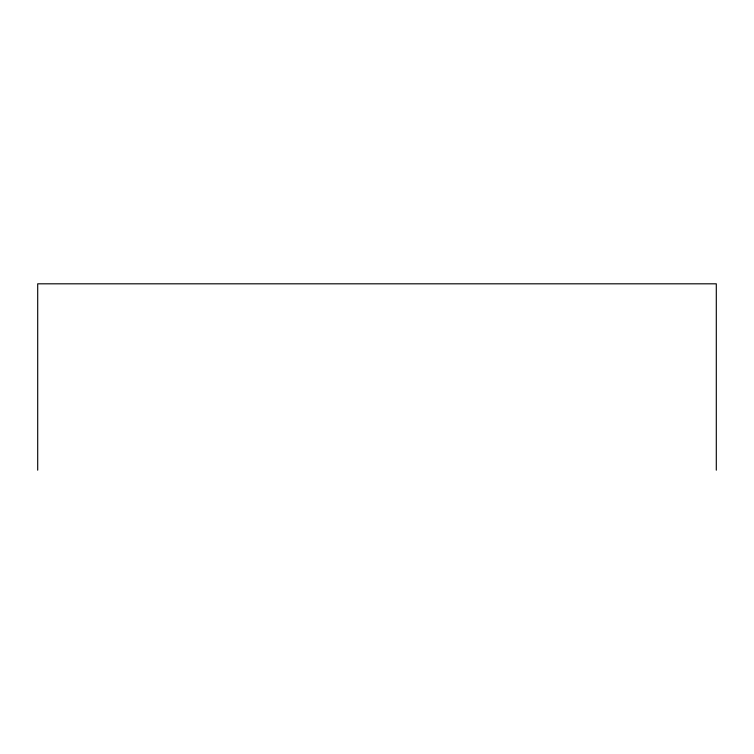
<?xml version="1.0" encoding="UTF-8"?>
<svg xmlns="http://www.w3.org/2000/svg" width="754" height="754" viewBox="0 0 754 754"><rect width="100%" height="100%" fill="white"/><g stroke="black" fill="none" stroke-linecap="round" stroke-linejoin="round"><path stroke-width="1.13" d="M716.3 470.185L716.3 283.815L37.7 283.815L37.7 470.185"/></g></svg>
